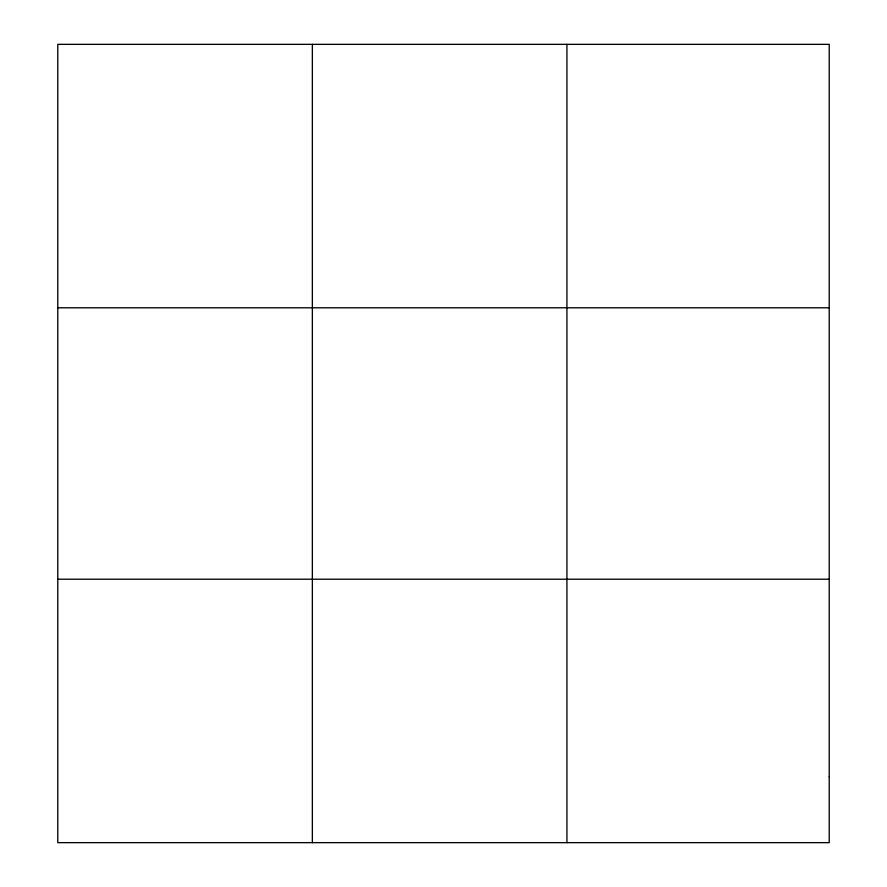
<?xml version="1.0" encoding="UTF-8"?>
<svg xmlns="http://www.w3.org/2000/svg" width="887" height="887" viewBox="0 0 887 887"><rect width="100%" height="100%" fill="white"/><g stroke="black" fill="none" stroke-linecap="round" stroke-linejoin="round"><path stroke-width="1.33" d="M312.357 44.35L312.357 842.65M566.926 44.35L566.926 842.65M57.777 307.789L829.223 307.789M57.777 579.211L829.223 579.211M829.223 776.79L829.223 842.65L57.777 842.65L57.777 44.35L829.223 44.35L829.223 776.79"/></g></svg>
